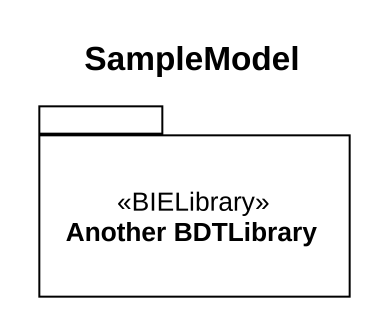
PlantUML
@startuml
title SampleModel
package "Another BDTLibrary" as Another_BDTLibrary <<BIELibrary>> {
}
@enduml
